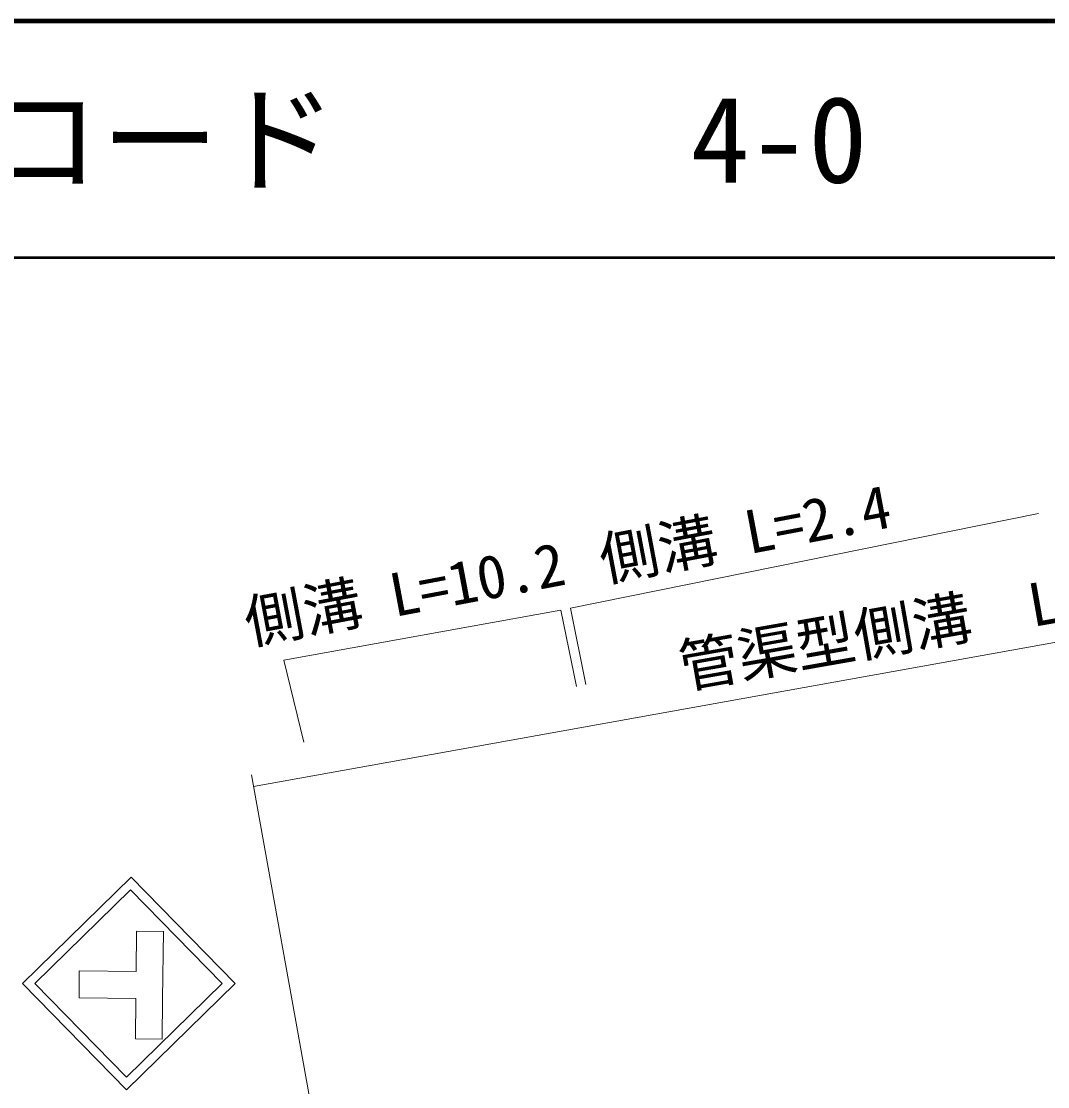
# Model space of a CAD drawing. Units: millimetres, scale not verified. Extents: x 40000 to 680000, y 20000 to 380000.
# Drawn here: x 132012 to 175461, y 334897 to 380000 of the extents above; entities that cross this region are included whole.
import ezdxf
from ezdxf.enums import TextEntityAlignment as Align

# ---------------------------------------------------------------- set-up
doc = ezdxf.new("R2010")
doc.units = ezdxf.units.MM
doc.header["$LTSCALE"] = 1000
for name, color, linetype, lineweight in [('M-STR-HTXT', 7, 'Continuous', 13), ('M-STR-STRC', 7, 'Continuous', 13), ('M-TTL', 2, 'Continuous', 140), ('M-TTL-LINE', 7, 'Continuous', 50), ('M-TTL-TXT', 7, 'Continuous', 13)]:
    doc.layers.add(name, color=color, linetype=linetype, lineweight=lineweight)
doc.styles.add('ＭＳ ゴシック', font='')
doc.styles.get('ＭＳ ゴシック').set_extended_font_data('MS Gothic')

msp = doc.modelspace()

# ---------------------------------------------------------------- linework, layer by layer
at = {"layer": 'M-STR-HTXT'}
for p, q in [((175067, 359168), (155258, 355149)), ((141844, 347603), (203367, 358662)), ((143128, 352960), (154851, 355067)), ((155511, 351838), (154851, 355067)), ((155913, 351919), (155258, 355149)), ((143967, 349481), (143128, 352960)), ((150134, 301484), (141755, 348095))]:
    msp.add_line(p, q, dxfattribs=at)
at = {"layer": 'M-STR-STRC'}
for p, q in [((134468, 339795), (134455, 338660)), ((136874, 339768), (134468, 339795)), ((136460, 335306), (140509, 339265)), ((136468, 334769), (141069, 339268)), ((134455, 338660), (136861, 338633))]:
    msp.add_line(p, q, dxfattribs=at)
for points in [[(141069, 339268), (136670, 343767), (132069, 339268), (136468, 334769)], [(140509, 339265), (136638, 343224), (132589, 339265), (136460, 335306)], [(137996, 338620), (138028, 341469), (136893, 341482), (136874, 339768)], [(136861, 338633), (136842, 336919), (137977, 336906), (137996, 338620)]]:
    msp.add_lwpolyline(points, dxfattribs=at)
at = {"layer": 'M-TTL'}
msp.add_line((680000, 380000), (40000, 380000), dxfattribs=at)
at = {"layer": 'M-TTL-LINE'}
msp.add_line((40000, 370000), (680000, 370000), dxfattribs=at)

# ---------------------------------------------------------------- texts
at = {"layer": 'M-STR-HTXT', "style": 'ＭＳ ゴシック'}
for s, p in [('側溝 L=2.4', (156786, 355740)), ('側溝 L=10.2', (141762, 353078))]:
    msp.add_text(s, height=1833, rotation=10.71, dxfattribs=at).set_placement(p, align=Align.BOTTOM_LEFT)
msp.add_text('管渠型側溝\u3000L=62.3', height=1833, rotation=9.995, dxfattribs=at).set_placement((171210, 353161), align=Align.BOTTOM_CENTER)
at = {"layer": 'M-TTL-TXT', "style": 'ＭＳ ゴシック'}
msp.add_text('図面コード      4-0', height=3666, dxfattribs=at).set_placement((120380, 375000), align=Align.MIDDLE_LEFT)

doc.saveas('drawing.dxf')
